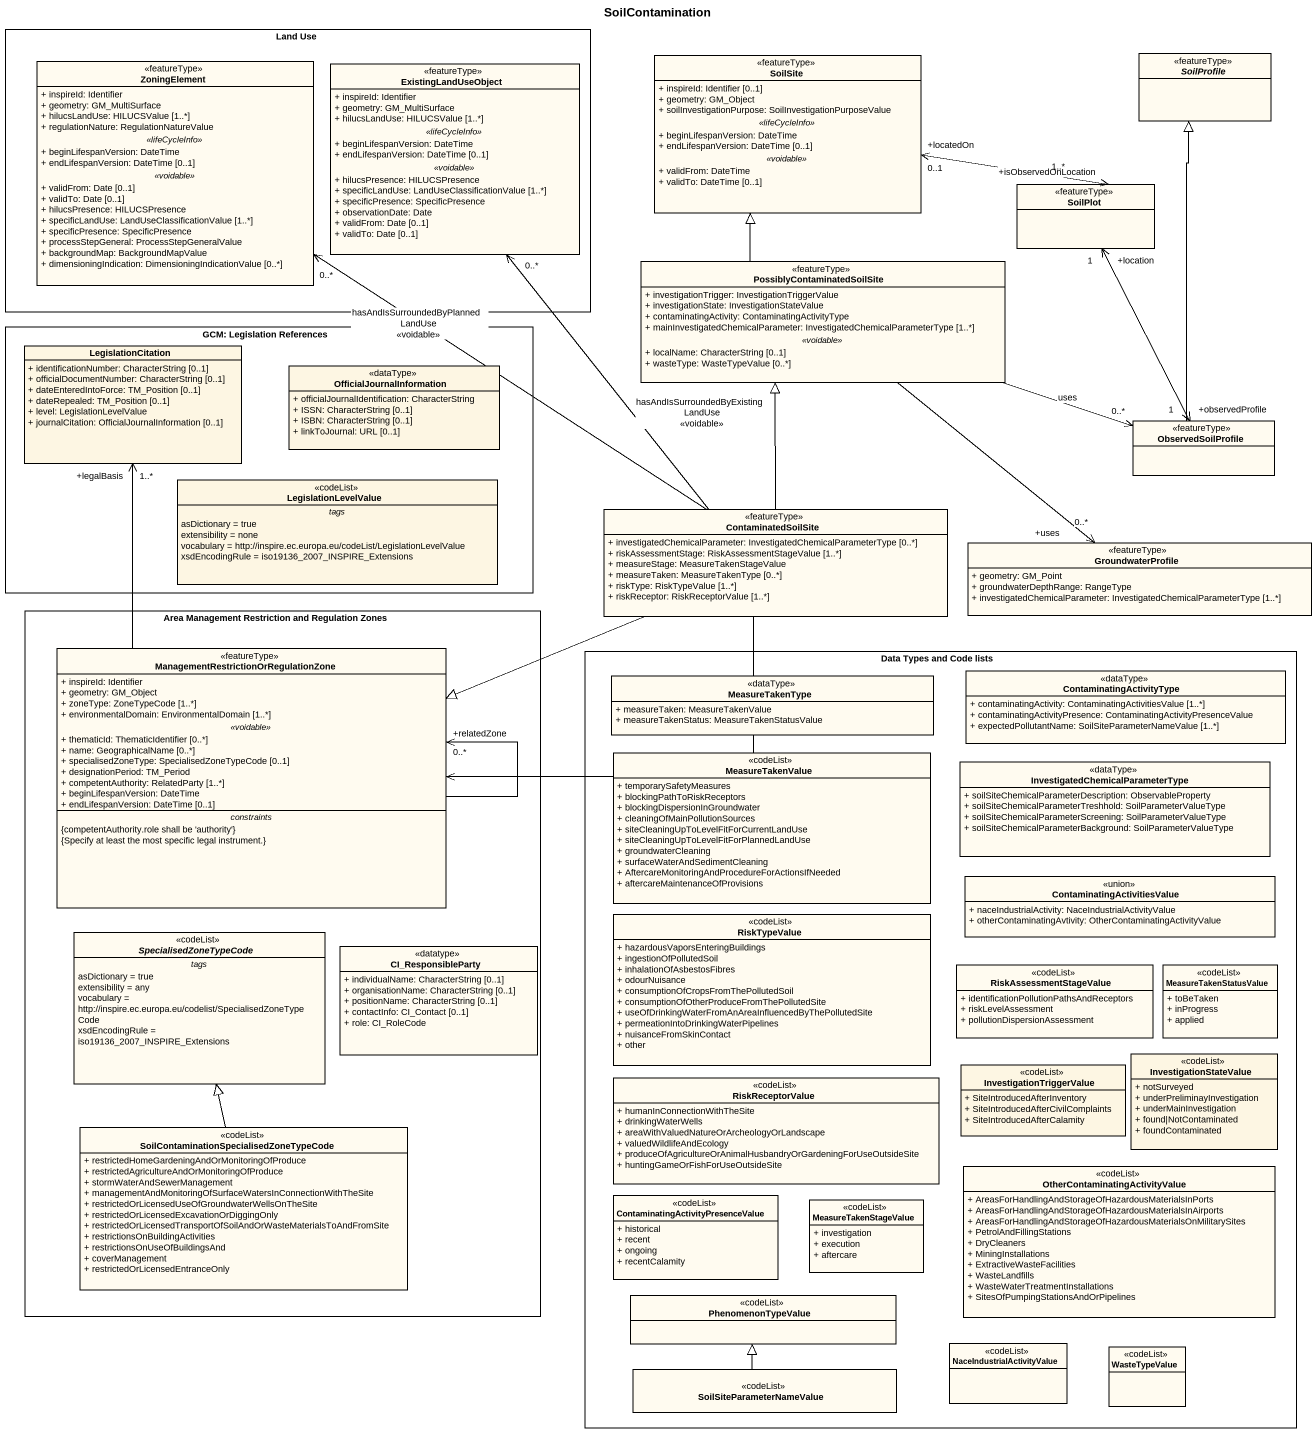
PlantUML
@startuml
title SoilContamination
hide circle
hide empty members
skinparam classAttributeIconSize 0
rectangle "Land Use" as Land_Use {
  class ZoningElement <<featureType>> #FFFBF0 {
    + inspireId: Identifier
    + geometry: GM_MultiSurface
    + hilucsLandUse: HILUCSValue [1..*]
    + regulationNature: RegulationNatureValue
    .. <<lifeCycleInfo>> ..
    + beginLifespanVersion: DateTime
    + endLifespanVersion: DateTime [0..1]
    .. <<voidable>> ..
    + validFrom: Date [0..1]
    + validTo: Date [0..1]
    + hilucsPresence: HILUCSPresence
    + specificLandUse: LandUseClassificationValue [1..*]
    + specificPresence: SpecificPresence
    + processStepGeneral: ProcessStepGeneralValue
    + backgroundMap: BackgroundMapValue
    + dimensioningIndication: DimensioningIndicationValue [0..*]
  }
  class ExistingLandUseObject <<featureType>> #FFFBF0 {
    + inspireId: Identifier
    + geometry: GM_MultiSurface
    + hilucsLandUse: HILUCSValue [1..*]
    .. <<lifeCycleInfo>> ..
    + beginLifespanVersion: DateTime
    + endLifespanVersion: DateTime [0..1]
    .. <<voidable>> ..
    + hilucsPresence: HILUCSPresence
    + specificLandUse: LandUseClassificationValue [1..*]
    + specificPresence: SpecificPresence
    + observationDate: Date
    + validFrom: Date [0..1]
    + validTo: Date [0..1]
  }
}
class SoilSite <<featureType>> #FFFBF0 {
  + inspireId: Identifier [0..1]
  + geometry: GM_Object
  + soilInvestigationPurpose: SoilInvestigationPurposeValue
  .. <<lifeCycleInfo>> ..
  + beginLifespanVersion: DateTime
  + endLifespanVersion: DateTime [0..1]
  .. <<voidable>> ..
  + validFrom: DateTime
  + validTo: DateTime [0..1]
}
abstract class SoilProfile <<featureType>> #FFFBF0
class SoilPlot <<featureType>> #FFFBF0
class PossiblyContaminatedSoilSite <<featureType>> #FFFBF0 {
  + investigationTrigger: InvestigationTriggerValue
  + investigationState: InvestigationStateValue
  + contaminatingActivity: ContaminatingActivityType
  + mainInvestigatedChemicalParameter: InvestigatedChemicalParameterType [1..*]
  .. <<voidable>> ..
  + localName: CharacterString [0..1]
  + wasteType: WasteTypeValue [0..*]
}
rectangle "GCM: Legislation References" as GCM_Legislation_References {
  class LegislationCitation {
    + identificationNumber: CharacterString [0..1]
    + officialDocumentNumber: CharacterString [0..1]
    + dateEnteredIntoForce: TM_Position [0..1]
    + dateRepealed: TM_Position [0..1]
    + level: LegislationLevelValue
    + journalCitation: OfficialJournalInformation [0..1]
  }
  class OfficialJournalInformation <<dataType>> {
    + officialJournalIdentification: CharacterString
    + ISSN: CharacterString [0..1]
    + ISBN: CharacterString [0..1]
    + linkToJournal: URL [0..1]
  }
  class LegislationLevelValue <<codeList>> {
    -- tags --
    asDictionary = true
    extensibility = none
    vocabulary = http://inspire.ec.europa.eu/codeList/LegislationLevelValue
    xsdEncodingRule = iso19136_2007_INSPIRE_Extensions
  }
}
class ObservedSoilProfile <<featureType>> #FFFBF0
class ContaminatedSoilSite <<featureType>> #FFFBF0 {
  + investigatedChemicalParameter: InvestigatedChemicalParameterType [0..*]
  + riskAssessmentStage: RiskAssessmentStageValue [1..*]
  + measureStage: MeasureTakenStageValue
  + measureTaken: MeasureTakenType [0..*]
  + riskType: RiskTypeValue [1..*]
  + riskReceptor: RiskReceptorValue [1..*]
}
class GroundwaterProfile <<featureType>> #FFFBF0 {
  + geometry: GM_Point
  + groundwaterDepthRange: RangeType
  + investigatedChemicalParameter: InvestigatedChemicalParameterType [1..*]
}
rectangle "Area Management Restriction and Regulation Zones" as Area_Management_Restriction {
  class "ManagementRestrictionOrRegulationZone" as ManagementRestrictionOrRegul <<featureType>> #FFFBF0 {
    + inspireId: Identifier
    + geometry: GM_Object
    + zoneType: ZoneTypeCode [1..*]
    + environmentalDomain: EnvironmentalDomain [1..*]
    .. <<voidable>> ..
    + thematicId: ThematicIdentifier [0..*]
    + name: GeographicalName [0..*]
    + specialisedZoneType: SpecialisedZoneTypeCode [0..1]
    + designationPeriod: TM_Period
    + competentAuthority: RelatedParty [1..*]
    + beginLifespanVersion: DateTime
    + endLifespanVersion: DateTime [0..1]
    -- constraints --
    {competentAuthority.role shall be 'authority'}
    {Specify at least the most specific legal instrument.}
  }
  abstract class SpecialisedZoneTypeCode <<codeList>> #FFFBF0 {
    -- tags --
    asDictionary = true
    extensibility = any
    vocabulary = http://inspire.ec.europa.eu/codelist/SpecialisedZoneTypeCode
    xsdEncodingRule = iso19136_2007_INSPIRE_Extensions
  }
  class CI_ResponsibleParty <<datatype>> #FFFBF0 {
    + individualName: CharacterString [0..1]
    + organisationName: CharacterString [0..1]
    + positionName: CharacterString [0..1]
    + contactInfo: CI_Contact [0..1]
    + role: CI_RoleCode
  }
  class "SoilContaminationSpecialisedZoneTypeCode" as SoilContaminationSpecialised <<codeList>> #FFFBF0 {
    + restrictedHomeGardeningAndOrMonitoringOfProduce
    + restrictedAgricultureAndOrMonitoringOfProduce
    + stormWaterAndSewerManagement
    + managementAndMonitoringOfSurfaceWatersInConnectionWithTheSite
    + restrictedOrLicensedUseOfGroundwaterWellsOnTheSite
    + restrictedOrLicensedExcavationOrDiggingOnly
    + restrictedOrLicensedTransportOfSoilAndOrWasteMaterialsToAndFromSite
    + restrictionsOnBuildingActivities
    + restrictionsOnUseOfBuildingsAnd
    + coverManagement
    + restrictedOrLicensedEntranceOnly
  }
}
rectangle "Data Types and Code lists" as Data_Types_and_Code_lists {
  class MeasureTakenType <<dataType>> #FFFBF0 {
    + measureTaken: MeasureTakenValue
    + measureTakenStatus: MeasureTakenStatusValue
  }
  class ContaminatingActivityType <<dataType>> #FFFBF0 {
    + contaminatingActivity: ContaminatingActivitiesValue [1..*]
    + contaminatingActivityPresence: ContaminatingActivityPresenceValue
    + expectedPollutantName: SoilSiteParameterNameValue [1..*]
  }
  class MeasureTakenValue <<codeList>> #FFFBF0 {
    + temporarySafetyMeasures
    + blockingPathToRiskReceptors
    + blockingDispersionInGroundwater
    + cleaningOfMainPollutionSources
    + siteCleaningUpToLevelFitForCurrentLandUse
    + siteCleaningUpToLevelFitForPlannedLandUse
    + groundwaterCleaning
    + surfaceWaterAndSedimentCleaning
    + AftercareMonitoringAndProcedureForActionsIfNeeded
    + aftercareMaintenanceOfProvisions
  }
  class "InvestigatedChemicalParameterType" as InvestigatedChemicalParamete <<dataType>> #FFFBF0 {
    + soilSiteChemicalParameterDescription: ObservableProperty
    + soilSiteChemicalParameterTreshhold: SoilParameterValueType
    + soilSiteChemicalParameterScreening: SoilParameterValueType
    + soilSiteChemicalParameterBackground: SoilParameterValueType
  }
  class ContaminatingActivitiesValue <<union>> #FFFBF0 {
    + naceIndustrialActivity: NaceIndustrialActivityValue
    + otherContaminatingAvtivity: OtherContaminatingActivityValue
  }
  class RiskTypeValue <<codeList>> #FFFBF0 {
    + hazardousVaporsEnteringBuildings
    + ingestionOfPollutedSoil
    + inhalationOfAsbestosFibres
    + odourNuisance
    + consumptionOfCropsFromThePollutedSoil
    + consumptionOfOtherProduceFromThePollutedSite
    + useOfDrinkingWaterFromAnAreaInfluencedByThePollutedSite
    + permeationIntoDrinkingWaterPipelines
    + nuisanceFromSkinContact
    + other
  }
  class RiskAssessmentStageValue <<codeList>> #FFFBF0 {
    + identificationPollutionPathsAndReceptors
    + riskLevelAssessment
    + pollutionDispersionAssessment
  }
  class MeasureTakenStatusValue <<codeList>> #FFFBF0 {
    + toBeTaken
    + inProgress
    + applied
  }
  class InvestigationStateValue <<codeList>> {
    + notSurveyed
    + underPreliminayInvestigation
    + underMainInvestigation
    + found|NotContaminated
    + foundContaminated
  }
  class RiskReceptorValue <<codeList>> #FFFBF0 {
    + humanInConnectionWithTheSite
    + drinkingWaterWells
    + areaWithValuedNatureOrArcheologyOrLandscape
    + valuedWildlifeAndEcology
    + produceOfAgricultureOrAnimalHusbandryOrGardeningForUseOutsideSite
    + huntingGameOrFishForUseOutsideSite
  }
  class InvestigationTriggerValue <<codeList>> {
    + SiteIntroducedAfterInventory
    + SiteIntroducedAfterCivilComplaints
    + SiteIntroducedAfterCalamity
  }
  class "OtherContaminatingActivityValue" as OtherContaminatingActivityVa <<codeList>> #FFFBF0 {
    + AreasForHandlingAndStorageOfHazardousMaterialsInPorts
    + AreasForHandlingAndStorageOfHazardousMaterialsInAirports
    + AreasForHandlingAndStorageOfHazardousMaterialsOnMilitarySites
    + PetrolAndFillingStations
    + DryCleaners
    + MiningInstallations
    + ExtractiveWasteFacilities
    + WasteLandfills
    + WasteWaterTreatmentInstallations
    + SitesOfPumpingStationsAndOrPipelines
  }
  class "ContaminatingActivityPresenceValue" as ContaminatingActivityPresenc <<codeList>> #FFFBF0 {
    + historical
    + recent
    + ongoing
    + recentCalamity
  }
  class MeasureTakenStageValue <<codeList>> #FFFBF0 {
    + investigation
    + execution
    + aftercare
  }
  class PhenomenonTypeValue <<codeList>> #FFFBF0
  class SoilSiteParameterNameValue <<codeList>> #FFFBF0
  class NaceIndustrialActivityValue <<codeList>> #FFFBF0
  class WasteTypeValue <<codeList>> #FFFBF0
}
SoilSite "+locatedOn\n0..1" <-right-> "+isObservedOnLocation\n1..*" SoilPlot
PossiblyContaminatedSoilSite -up-|> SoilSite
PossiblyContaminatedSoilSite -right-> "0..*" ObservedSoilProfile : uses
PossiblyContaminatedSoilSite --> "+uses\n0..*" GroundwaterProfile
ObservedSoilProfile -up-|> SoilProfile
ObservedSoilProfile "+observedProfile\n1" <-up-> "+location\n1" SoilPlot
ContaminatedSoilSite -up-> "0..*" ZoningElement : hasAndIsSurroundedByPlannedLandUse\n<<voidable>>
ContaminatedSoilSite -up-> "0..*" ExistingLandUseObject : hasAndIsSurroundedByExistingLandUse\n<<voidable>>
ContaminatedSoilSite -up-|> PossiblyContaminatedSoilSite
ContaminatedSoilSite -left-> ManagementRestrictionOrRegul
ContaminatedSoilSite -left-|> ManagementRestrictionOrRegul
ContaminatedSoilSite -left-> ManagementRestrictionOrRegul
ManagementRestrictionOrRegul -up-> "+legalBasis\n1..*" LegislationCitation
ManagementRestrictionOrRegul --> "+relatedZone\n0..*" ManagementRestrictionOrRegul
SoilContaminationSpecialised -up-|> SpecialisedZoneTypeCode
SoilSiteParameterNameValue -up-|> PhenomenonTypeValue
@enduml
